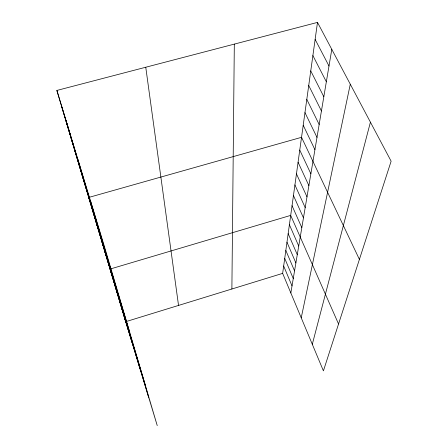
<?xml version="1.0" encoding="UTF-8"?>
<svg xmlns="http://www.w3.org/2000/svg" width="448" height="448" viewBox="0 0 448 448"><rect width="100%" height="100%" fill="white"/><g stroke="black" fill="none" stroke-linecap="round" stroke-linejoin="round"><path stroke-width="0.67" d="M231.885 289.005L234.315 44.117M282.643 273.375L317.492 22.4L56.874 90.44L125.703 321.698L282.643 273.375L323.417 370.866L391.126 161.202L317.492 22.4M290.836 292.97L331.794 49.358M301.23 317.822L350.286 84.213M312.301 344.294L370.423 122.181M315.129 39.424L328.994 66.013M312.883 55.569L326.34 81.794M310.755 70.907L323.826 96.762M308.728 85.49L321.434 110.986M306.802 99.378L319.161 124.51M304.965 112.61L316.994 137.396M303.212 125.244L314.927 149.682M359.408 259.42L301.532 137.312L88.721 197.45L129.242 330.725M299.762 150.086L310.873 173.807M298.071 162.254L308.885 185.612M296.458 173.863L306.992 196.868M294.918 184.946L305.189 207.603M293.451 195.541L303.464 217.857M292.04 205.682L301.818 227.668M338.554 323.999L290.69 215.393L110.04 269.074L145.55 385.986M289.397 224.706L298.726 246.047M288.159 233.638L297.276 254.671M286.966 242.217L295.882 262.948M285.824 250.46L294.549 270.9M284.721 258.39L293.261 278.538M283.662 266.022L292.023 285.891M56.874 90.44L103.992 245.14L157.242 425.6L123.726 315.05M61.628 106.417L70.582 135.834M66.125 121.531L74.934 150.461M70.386 135.85L79.044 164.298M74.43 149.43L82.947 177.419M78.271 162.338L86.649 189.868M81.928 174.614L93.509 212.951M92.226 209.227L100.061 234.987M95.558 220.427L106.294 255.97M101.758 241.248L109.189 265.709M104.647 250.947L114.587 283.864M114.985 285.684L124.034 315.65M119.532 300.955L128.195 329.633M65.985 120.355L132.031 342.546M90.692 201.471L148.63 397.236M77.79 159.118L140.062 369.012M145.757 67.239L178.534 305.43"/></g></svg>
